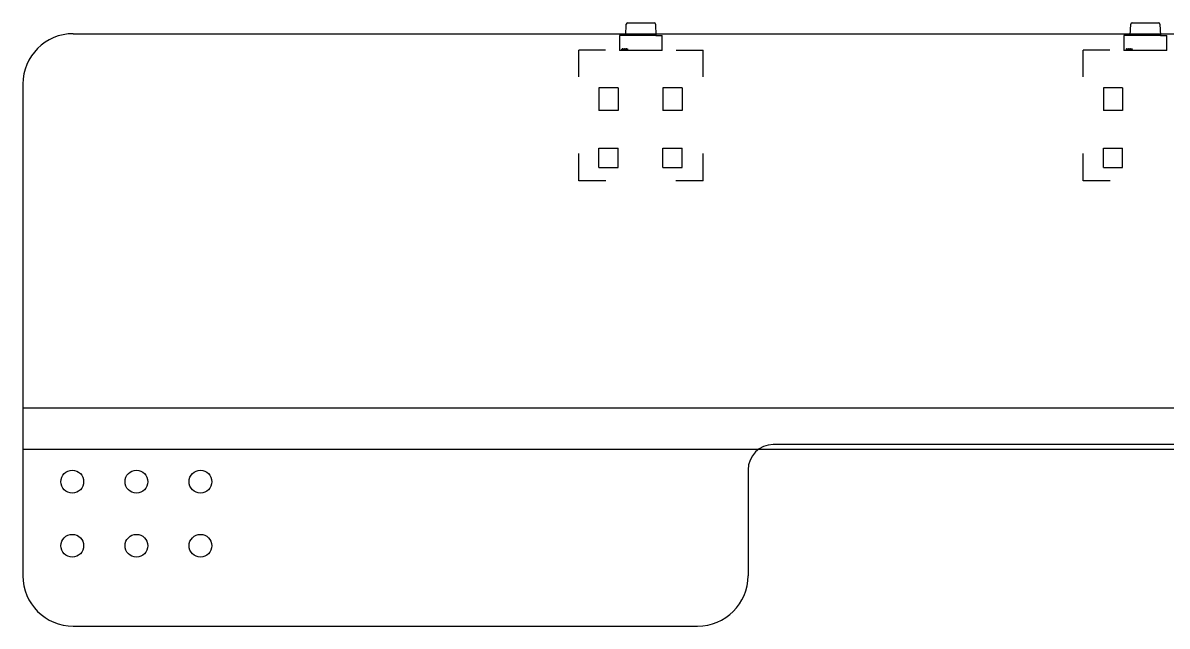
# Model space of a CAD drawing. Header units: millimetres. Extents: x 41 to 130, y 144.6 to 168.5.
# Drawn here: x 40.99 to 86.36, y 144.61 to 168.54 of the extents above; entities that cross this region are included whole.
import ezdxf

# ---------------------------------------------------------------- set-up
doc = ezdxf.new("R2010")
doc.units = ezdxf.units.MM
doc.linetypes.add('SLD-Solid', pattern=[0])

msp = doc.modelspace()

# ---------------------------------------------------------------- linework, layer by layer
at = {"color": 7, "linetype": 'SLD-Solid', "lineweight": 25}
for p, q in [((64.892, 168.041), (64.915, 168.494)), ((64.964, 168.541), (66.019, 168.541)), ((66.069, 168.494), (66.092, 168.041)), ((84.892, 168.041), (84.915, 168.494)), ((84.965, 168.541), (86.019, 168.541)), ((86.069, 168.494), (86.092, 168.041)), ((42.992, 168.112), (127.992, 168.112)), ((64.642, 168.041), (64.642, 168.042)), ((64.892, 168.042), (64.642, 168.042)), ((64.642, 168.041), (64.642, 167.441)), ((64.642, 168.041), (64.642, 168.041)), ((64.892, 168.041), (64.892, 168.042)), ((66.092, 168.041), (64.892, 168.041)), ((66.088, 168.112), (84.895, 168.112)), ((66.092, 168.042), (66.343, 168.042)), ((66.092, 168.041), (66.092, 168.042)), ((66.343, 167.44), (66.343, 168.042)), ((84.892, 168.042), (84.642, 168.042)), ((84.642, 168.041), (84.642, 168.042)), ((84.642, 168.041), (84.642, 167.441)), ((84.642, 168.041), (84.642, 168.041)), ((84.892, 168.041), (84.892, 168.042)), ((86.092, 168.041), (84.892, 168.041)), ((86.088, 168.112), (104.895, 168.112)), ((86.092, 168.041), (86.092, 168.042)), ((86.092, 168.042), (86.343, 168.042)), ((86.343, 167.44), (86.343, 168.042)), ((64.642, 167.441), (64.642, 167.441)), ((64.642, 167.441), (64.642, 167.44)), ((64.892, 167.44), (64.642, 167.44)), ((64.737, 167.498), (64.737, 167.49)), ((64.737, 167.49), (64.739, 167.49)), ((64.739, 167.49), (64.739, 167.498)), ((64.747, 167.496), (64.747, 167.49)), ((64.747, 167.49), (64.749, 167.49)), ((64.749, 167.49), (64.749, 167.497)), ((64.757, 167.505), (64.757, 167.502)), ((64.759, 167.505), (64.757, 167.505)), ((64.757, 167.496), (64.757, 167.49)), ((64.757, 167.49), (64.759, 167.49)), ((64.759, 167.49), (64.759, 167.505)), ((64.781, 167.501), (64.783, 167.501)), ((64.783, 167.494), (64.781, 167.493)), ((64.825, 167.505), (64.825, 167.49)), ((64.827, 167.505), (64.825, 167.505)), ((64.825, 167.49), (64.827, 167.49)), ((64.827, 167.502), (64.827, 167.505)), ((64.827, 167.49), (64.827, 167.493)), ((64.85, 167.49), (64.855, 167.49)), ((64.855, 167.51), (64.851, 167.51)), ((64.851, 167.508), (64.854, 167.508)), ((64.854, 167.492), (64.851, 167.492)), ((64.854, 167.502), (64.852, 167.502)), ((64.852, 167.499), (64.854, 167.499)), ((64.854, 167.508), (64.854, 167.502)), ((64.854, 167.499), (64.854, 167.492)), ((64.855, 167.49), (64.855, 167.51)), ((64.878, 167.505), (64.878, 167.49)), ((64.88, 167.505), (64.878, 167.505)), ((64.878, 167.49), (64.88, 167.49)), ((64.88, 167.502), (64.88, 167.505)), ((64.88, 167.49), (64.88, 167.493)), ((64.892, 167.441), (64.892, 167.44)), ((66.092, 167.441), (64.892, 167.441)), ((64.896, 167.51), (64.896, 167.508)), ((64.906, 167.51), (64.896, 167.51)), ((64.896, 167.508), (64.9, 167.508)), ((64.9, 167.508), (64.9, 167.49)), ((64.9, 167.49), (64.902, 167.49)), ((64.902, 167.49), (64.902, 167.508)), ((64.902, 167.508), (64.906, 167.508)), ((64.906, 167.508), (64.906, 167.51)), ((64.906, 167.488), (64.906, 167.487)), ((64.921, 167.488), (64.906, 167.488)), ((64.906, 167.487), (64.921, 167.487)), ((64.921, 167.487), (64.921, 167.488)), ((64.922, 167.511), (64.922, 167.49)), ((64.924, 167.511), (64.922, 167.511)), ((64.922, 167.49), (64.924, 167.49)), ((64.924, 167.502), (64.924, 167.511)), ((64.924, 167.49), (64.924, 167.493)), ((64.941, 167.497), (64.954, 167.497)), ((64.943, 167.495), (64.942, 167.494)), ((64.954, 167.499), (64.943, 167.499)), ((64.958, 167.492), (64.958, 167.49)), ((64.966, 167.492), (64.958, 167.492)), ((64.958, 167.49), (64.967, 167.49)), ((64.966, 167.51), (64.966, 167.492)), ((64.967, 167.51), (64.966, 167.51)), ((64.967, 167.49), (64.967, 167.51)), ((65.932, 167.441), (65.582, 167.441)), ((65.582, 167.441), (65.582, 167.441)), ((65.932, 167.441), (65.582, 167.441)), ((65.932, 167.441), (65.932, 167.441)), ((66.092, 167.441), (66.092, 167.44)), ((66.343, 167.44), (66.092, 167.44)), ((84.642, 167.441), (84.642, 167.441)), ((84.642, 167.441), (84.642, 167.44)), ((84.892, 167.44), (84.642, 167.44)), ((84.737, 167.498), (84.737, 167.49)), ((84.737, 167.49), (84.739, 167.49)), ((84.739, 167.49), (84.739, 167.498)), ((84.747, 167.496), (84.747, 167.49)), ((84.747, 167.49), (84.749, 167.49)), ((84.749, 167.49), (84.749, 167.497)), ((84.757, 167.505), (84.757, 167.502)), ((84.759, 167.505), (84.757, 167.505)), ((84.757, 167.496), (84.757, 167.49)), ((84.757, 167.49), (84.759, 167.49)), ((84.759, 167.49), (84.759, 167.505)), ((84.781, 167.501), (84.783, 167.501)), ((84.783, 167.494), (84.781, 167.493)), ((84.825, 167.505), (84.825, 167.49)), ((84.827, 167.505), (84.825, 167.505)), ((84.825, 167.49), (84.827, 167.49)), ((84.827, 167.502), (84.827, 167.505)), ((84.827, 167.49), (84.827, 167.493)), ((84.85, 167.49), (84.855, 167.49)), ((84.855, 167.51), (84.851, 167.51)), ((84.851, 167.508), (84.854, 167.508)), ((84.854, 167.492), (84.851, 167.492)), ((84.854, 167.502), (84.852, 167.502)), ((84.852, 167.499), (84.854, 167.499)), ((84.854, 167.508), (84.854, 167.502)), ((84.854, 167.499), (84.854, 167.492)), ((84.855, 167.49), (84.855, 167.51)), ((84.878, 167.505), (84.878, 167.49)), ((84.88, 167.505), (84.878, 167.505)), ((84.878, 167.49), (84.88, 167.49)), ((84.88, 167.502), (84.88, 167.505)), ((84.88, 167.49), (84.88, 167.493)), ((84.892, 167.441), (84.892, 167.44)), ((86.092, 167.441), (84.892, 167.441)), ((84.896, 167.51), (84.896, 167.508)), ((84.906, 167.51), (84.896, 167.51)), ((84.896, 167.508), (84.9, 167.508)), ((84.9, 167.508), (84.9, 167.49)), ((84.9, 167.49), (84.902, 167.49)), ((84.902, 167.49), (84.902, 167.508)), ((84.902, 167.508), (84.906, 167.508)), ((84.906, 167.508), (84.906, 167.51)), ((84.906, 167.488), (84.906, 167.487)), ((84.921, 167.488), (84.906, 167.488)), ((84.906, 167.487), (84.921, 167.487)), ((84.921, 167.487), (84.921, 167.488)), ((84.922, 167.511), (84.922, 167.49)), ((84.924, 167.511), (84.922, 167.511)), ((84.922, 167.49), (84.924, 167.49)), ((84.924, 167.502), (84.924, 167.511)), ((84.924, 167.49), (84.924, 167.493)), ((84.941, 167.497), (84.954, 167.497)), ((84.943, 167.495), (84.942, 167.494)), ((84.954, 167.499), (84.943, 167.499)), ((84.958, 167.492), (84.958, 167.49)), ((84.966, 167.492), (84.958, 167.492)), ((84.958, 167.49), (84.967, 167.49)), ((84.966, 167.51), (84.966, 167.492)), ((84.967, 167.51), (84.966, 167.51)), ((84.967, 167.49), (84.967, 167.51)), ((85.582, 167.441), (85.582, 167.441)), ((85.932, 167.441), (85.582, 167.441)), ((85.932, 167.441), (85.582, 167.441)), ((85.932, 167.441), (85.932, 167.441)), ((86.092, 167.441), (86.092, 167.44)), ((86.343, 167.44), (86.092, 167.44)), ((40.992, 166.112), (40.992, 146.612)), ((63.029, 162.279), (63.029, 163.354)), ((67.956, 162.279), (67.956, 163.354)), ((83.029, 162.279), (83.029, 163.354)), ((64.103, 162.279), (63.029, 162.279)), ((67.956, 162.279), (66.881, 162.279)), ((84.103, 162.279), (83.029, 162.279)), ((100.242, 151.812), (70.742, 151.812)), ((69.742, 150.812), (69.742, 146.612)), ((42.992, 144.612), (67.742, 144.612))]:
    msp.add_line(p, q, dxfattribs=at)
for p, q in [((64.087, 167.461), (63.029, 167.461)), ((63.029, 166.402), (63.029, 167.461)), ((66.897, 167.461), (67.956, 167.461)), ((67.956, 166.402), (67.956, 167.461)), ((84.087, 167.461), (83.029, 167.461)), ((83.029, 166.402), (83.029, 167.461))]:
    msp.add_line(p, q)
at = {"color": 2, "linetype": 'SLD-Solid', "lineweight": 25}
for p, q in [((64.591, 165.962), (63.829, 165.962)), ((63.829, 165.962), (63.829, 165.068)), ((64.591, 165.962), (64.591, 165.068)), ((67.131, 165.962), (66.369, 165.962)), ((66.369, 165.962), (66.369, 165.068)), ((67.131, 165.962), (67.131, 165.068)), ((84.591, 165.962), (83.829, 165.962)), ((83.829, 165.962), (83.829, 165.068)), ((84.591, 165.962), (84.591, 165.068)), ((64.591, 165.068), (63.829, 165.068)), ((67.131, 165.068), (66.369, 165.068)), ((84.591, 165.068), (83.829, 165.068)), ((63.829, 163.575), (64.591, 163.575)), ((63.829, 162.799), (63.829, 163.575)), ((64.591, 162.799), (64.591, 163.575)), ((66.369, 163.575), (67.131, 163.575)), ((66.369, 162.799), (66.369, 163.575)), ((67.131, 162.799), (67.131, 163.575)), ((83.829, 163.575), (84.591, 163.575)), ((83.829, 162.799), (83.829, 163.575)), ((84.591, 162.799), (84.591, 163.575)), ((63.829, 162.799), (64.591, 162.799)), ((66.369, 162.799), (67.131, 162.799)), ((83.829, 162.799), (84.591, 162.799))]:
    msp.add_line(p, q, dxfattribs=at)
at = {"color": 1, "linetype": 'SLD-Solid', "lineweight": 25}
for p, q in [((129.992, 153.262), (40.992, 153.262)), ((129.992, 151.612), (40.992, 151.612))]:
    msp.add_line(p, q, dxfattribs=at)
at = {"color": 7, "linetype": 'SLD-Solid', "lineweight": 25}
for centre in [(42.952, 150.342), (45.492, 150.342), (48.032, 150.342), (42.952, 147.802), (45.492, 147.802), (48.032, 147.802)]:
    msp.add_circle(centre, 0.45, dxfattribs=at)
for centre, radius, start, end in [((64.964, 168.491), 0.05, 90, 177.1376), ((66.019, 168.491), 0.05, 2.8624, 90), ((84.965, 168.491), 0.05, 90, 177.1376), ((86.019, 168.491), 0.05, 2.8624, 90), ((42.992, 166.112), 2, 90, 180), ((70.742, 150.812), 1, 90, 180), ((42.992, 146.612), 2, 180, 270), ((67.742, 146.612), 2, 270, 0)]:
    msp.add_arc(centre, radius, start, end, dxfattribs=at)
for points, knots in [([(64.742, 167.505), (64.742, 167.505), (64.741, 167.505), (64.739, 167.504), (64.737, 167.501), (64.737, 167.499), (64.737, 167.498)], [0, 0, 0, 0, 0.186859, 0.373592, 0.560312, 1, 1, 1, 1]), ([(64.739, 167.498), (64.739, 167.499), (64.739, 167.501), (64.74, 167.502), (64.741, 167.503), (64.742, 167.503), (64.743, 167.503)], [0, 0, 0, 0, 0.4994079, 0.6249122, 0.7505878, 1, 1, 1, 1]), ([(64.748, 167.501), (64.747, 167.502), (64.747, 167.503), (64.745, 167.504), (64.743, 167.505), (64.742, 167.505)], [0, 0, 0, 0, 0.281183, 0.562108, 1, 1, 1, 1]), ([(64.743, 167.503), (64.743, 167.503), (64.744, 167.503), (64.745, 167.502), (64.746, 167.502), (64.747, 167.5), (64.747, 167.497), (64.747, 167.496)], [0, 0, 0, 0, 0.1252988, 0.2506767, 0.3759492, 0.5014341, 1, 1, 1, 1]), ([(64.752, 167.505), (64.752, 167.505), (64.751, 167.505), (64.749, 167.504), (64.748, 167.502), (64.748, 167.501)], [0, 0, 0, 0, 0.280936, 0.561649, 1, 1, 1, 1]), ([(64.749, 167.497), (64.749, 167.499), (64.749, 167.5), (64.75, 167.502), (64.751, 167.503), (64.752, 167.503), (64.753, 167.503)], [0, 0, 0, 0, 0.500558, 0.6259105, 0.7512975, 1, 1, 1, 1]), ([(64.755, 167.504), (64.755, 167.504), (64.754, 167.505), (64.753, 167.505), (64.752, 167.505)], [0, 0, 0, 0, 0.559666, 1, 1, 1, 1]), ([(64.753, 167.503), (64.753, 167.503), (64.754, 167.503), (64.756, 167.502), (64.757, 167.5), (64.757, 167.498), (64.757, 167.496)], [0, 0, 0, 0, 0.186497, 0.373375, 0.56007, 1, 1, 1, 1]), ([(64.757, 167.502), (64.757, 167.503), (64.757, 167.503), (64.756, 167.504), (64.755, 167.504)], [0, 0, 0, 0, 0.5601081, 1, 1, 1, 1]), ([(64.765, 167.502), (64.764, 167.502), (64.763, 167.5), (64.763, 167.498), (64.763, 167.497)], [0, 0, 0, 0, 0.55926, 1, 1, 1, 1]), ([(64.763, 167.497), (64.763, 167.496), (64.763, 167.494), (64.765, 167.491), (64.768, 167.49), (64.77, 167.49), (64.77, 167.49)], [0, 0, 0, 0, 0.279564, 0.559406, 0.779498, 1, 1, 1, 1]), ([(64.77, 167.505), (64.769, 167.505), (64.767, 167.505), (64.766, 167.503), (64.765, 167.502)], [0, 0, 0, 0, 0.559244, 1, 1, 1, 1]), ([(64.765, 167.497), (64.765, 167.498), (64.765, 167.5), (64.766, 167.502), (64.768, 167.503), (64.77, 167.503), (64.77, 167.503)], [0, 0, 0, 0, 0.279546, 0.559409, 0.779569, 1, 1, 1, 1]), ([(64.77, 167.492), (64.77, 167.492), (64.768, 167.492), (64.766, 167.493), (64.765, 167.495), (64.765, 167.497), (64.765, 167.497)], [0, 0, 0, 0, 0.279737, 0.559129, 0.779591, 1, 1, 1, 1]), ([(64.776, 167.502), (64.775, 167.503), (64.773, 167.505), (64.771, 167.505), (64.77, 167.505)], [0, 0, 0, 0, 0.558717, 1, 1, 1, 1]), ([(64.77, 167.503), (64.771, 167.503), (64.773, 167.503), (64.775, 167.501), (64.776, 167.499), (64.776, 167.498), (64.776, 167.497)], [0, 0, 0, 0, 0.279466, 0.559189, 0.779599, 1, 1, 1, 1]), ([(64.776, 167.497), (64.776, 167.496), (64.776, 167.495), (64.774, 167.493), (64.772, 167.492), (64.771, 167.492), (64.77, 167.492)], [0, 0, 0, 0, 0.279617, 0.559255, 0.779503, 1, 1, 1, 1]), ([(64.77, 167.49), (64.772, 167.49), (64.774, 167.49), (64.776, 167.492), (64.778, 167.495), (64.778, 167.496), (64.778, 167.497)], [0, 0, 0, 0, 0.279757, 0.559164, 0.779587, 1, 1, 1, 1]), ([(64.778, 167.497), (64.778, 167.498), (64.778, 167.5), (64.776, 167.502), (64.776, 167.502)], [0, 0, 0, 0, 0.559279, 1, 1, 1, 1]), ([(64.788, 167.505), (64.787, 167.505), (64.785, 167.505), (64.783, 167.504), (64.782, 167.503), (64.781, 167.502), (64.781, 167.501)], [0, 0, 0, 0, 0.339732, 0.560023, 0.780052, 1, 1, 1, 1]), ([(64.781, 167.493), (64.782, 167.492), (64.783, 167.491), (64.784, 167.49), (64.786, 167.49), (64.787, 167.49), (64.788, 167.49)], [0, 0, 0, 0, 0.338977, 0.559272, 0.779489, 1, 1, 1, 1]), ([(64.783, 167.501), (64.783, 167.501), (64.785, 167.503), (64.787, 167.503), (64.788, 167.503)], [0, 0, 0, 0, 0.55842, 1, 1, 1, 1]), ([(64.788, 167.492), (64.787, 167.492), (64.785, 167.492), (64.783, 167.493), (64.783, 167.494)], [0, 0, 0, 0, 0.55868, 1, 1, 1, 1]), ([(64.796, 167.497), (64.796, 167.498), (64.795, 167.501), (64.793, 167.503), (64.79, 167.505), (64.789, 167.505), (64.788, 167.505)], [0, 0, 0, 0, 0.2793698, 0.5587887, 0.7793572, 1, 1, 1, 1]), ([(64.788, 167.503), (64.789, 167.503), (64.791, 167.503), (64.793, 167.501), (64.794, 167.499), (64.794, 167.498), (64.794, 167.497)], [0, 0, 0, 0, 0.280026, 0.559766, 0.779937, 1, 1, 1, 1]), ([(64.794, 167.497), (64.794, 167.496), (64.794, 167.495), (64.792, 167.493), (64.79, 167.492), (64.789, 167.492), (64.788, 167.492)], [0, 0, 0, 0, 0.279339, 0.558746, 0.779229, 1, 1, 1, 1]), ([(64.788, 167.49), (64.789, 167.49), (64.791, 167.49), (64.794, 167.492), (64.796, 167.494), (64.796, 167.496), (64.796, 167.497)], [0, 0, 0, 0, 0.280136, 0.559656, 0.779822, 1, 1, 1, 1]), ([(64.801, 167.493), (64.801, 167.493), (64.8, 167.493), (64.8, 167.493), (64.799, 167.492), (64.799, 167.492), (64.799, 167.491)], [0, 0, 0, 0, 0.279681, 0.55911, 0.779362, 1, 1, 1, 1]), ([(64.799, 167.491), (64.799, 167.491), (64.799, 167.491), (64.8, 167.49), (64.8, 167.49), (64.801, 167.49), (64.801, 167.49)], [0, 0, 0, 0, 0.279327, 0.559565, 0.779466, 1, 1, 1, 1]), ([(64.803, 167.491), (64.803, 167.492), (64.802, 167.492), (64.802, 167.493), (64.801, 167.493), (64.801, 167.493), (64.801, 167.493)], [0, 0, 0, 0, 0.279768, 0.559589, 0.779728, 1, 1, 1, 1]), ([(64.801, 167.49), (64.801, 167.49), (64.802, 167.49), (64.802, 167.49), (64.803, 167.491), (64.803, 167.491), (64.803, 167.491)], [0, 0, 0, 0, 0.279374, 0.559414, 0.779507, 1, 1, 1, 1]), ([(64.808, 167.502), (64.808, 167.502), (64.807, 167.5), (64.806, 167.498), (64.806, 167.497)], [0, 0, 0, 0, 0.55926, 1, 1, 1, 1]), ([(64.806, 167.497), (64.807, 167.496), (64.807, 167.494), (64.809, 167.491), (64.811, 167.49), (64.813, 167.49), (64.814, 167.49)], [0, 0, 0, 0, 0.279564, 0.559406, 0.779498, 1, 1, 1, 1]), ([(64.814, 167.505), (64.813, 167.505), (64.811, 167.505), (64.809, 167.503), (64.808, 167.502)], [0, 0, 0, 0, 0.559244, 1, 1, 1, 1]), ([(64.808, 167.497), (64.808, 167.498), (64.809, 167.5), (64.81, 167.502), (64.812, 167.503), (64.813, 167.503), (64.814, 167.503)], [0, 0, 0, 0, 0.279546, 0.559409, 0.779569, 1, 1, 1, 1]), ([(64.814, 167.492), (64.813, 167.492), (64.811, 167.492), (64.81, 167.493), (64.808, 167.495), (64.808, 167.497), (64.808, 167.497)], [0, 0, 0, 0, 0.279737, 0.559129, 0.779591, 1, 1, 1, 1]), ([(64.82, 167.502), (64.819, 167.503), (64.817, 167.505), (64.815, 167.505), (64.814, 167.505)], [0, 0, 0, 0, 0.558717, 1, 1, 1, 1]), ([(64.814, 167.503), (64.815, 167.503), (64.817, 167.503), (64.818, 167.501), (64.82, 167.499), (64.82, 167.498), (64.82, 167.497)], [0, 0, 0, 0, 0.2794494, 0.5593169, 0.7796115, 1, 1, 1, 1]), ([(64.82, 167.497), (64.82, 167.496), (64.819, 167.495), (64.818, 167.493), (64.816, 167.492), (64.815, 167.492), (64.814, 167.492)], [0, 0, 0, 0, 0.279617, 0.559255, 0.779503, 1, 1, 1, 1]), ([(64.814, 167.49), (64.815, 167.49), (64.817, 167.49), (64.82, 167.492), (64.821, 167.495), (64.821, 167.496), (64.822, 167.497)], [0, 0, 0, 0, 0.279757, 0.559164, 0.779587, 1, 1, 1, 1]), ([(64.822, 167.497), (64.821, 167.498), (64.821, 167.5), (64.82, 167.502), (64.82, 167.502)], [0, 0, 0, 0, 0.559279, 1, 1, 1, 1]), ([(64.833, 167.505), (64.832, 167.505), (64.829, 167.504), (64.828, 167.503), (64.827, 167.502)], [0, 0, 0, 0, 0.559143, 1, 1, 1, 1]), ([(64.827, 167.497), (64.827, 167.498), (64.827, 167.5), (64.829, 167.502), (64.831, 167.503), (64.832, 167.503), (64.833, 167.503)], [0, 0, 0, 0, 0.279699, 0.559222, 0.779627, 1, 1, 1, 1]), ([(64.833, 167.492), (64.832, 167.492), (64.83, 167.492), (64.828, 167.493), (64.827, 167.495), (64.827, 167.497), (64.827, 167.497)], [0, 0, 0, 0, 0.279749, 0.559407, 0.779591, 1, 1, 1, 1]), ([(64.827, 167.493), (64.828, 167.492), (64.83, 167.49), (64.832, 167.49), (64.833, 167.49)], [0, 0, 0, 0, 0.558896, 1, 1, 1, 1]), ([(64.841, 167.497), (64.84, 167.498), (64.84, 167.501), (64.838, 167.503), (64.835, 167.505), (64.834, 167.505), (64.833, 167.505)], [0, 0, 0, 0, 0.2793691, 0.5591145, 0.7794145, 1, 1, 1, 1]), ([(64.833, 167.503), (64.834, 167.503), (64.835, 167.503), (64.837, 167.501), (64.839, 167.499), (64.839, 167.498), (64.839, 167.497)], [0, 0, 0, 0, 0.27976, 0.559359, 0.77968, 1, 1, 1, 1]), ([(64.839, 167.497), (64.839, 167.496), (64.838, 167.495), (64.837, 167.493), (64.835, 167.492), (64.834, 167.492), (64.833, 167.492)], [0, 0, 0, 0, 0.279397, 0.559059, 0.779522, 1, 1, 1, 1]), ([(64.833, 167.49), (64.834, 167.49), (64.836, 167.49), (64.839, 167.492), (64.84, 167.495), (64.84, 167.496), (64.841, 167.497)], [0, 0, 0, 0, 0.279535, 0.559337, 0.779583, 1, 1, 1, 1]), ([(64.847, 167.501), (64.847, 167.501), (64.846, 167.5), (64.844, 167.499), (64.844, 167.497), (64.844, 167.496), (64.844, 167.496)], [0, 0, 0, 0, 0.280378, 0.559593, 0.779804, 1, 1, 1, 1]), ([(64.844, 167.496), (64.844, 167.495), (64.844, 167.493), (64.846, 167.491), (64.848, 167.49), (64.849, 167.49), (64.85, 167.49)], [0, 0, 0, 0, 0.279174, 0.558737, 0.779095, 1, 1, 1, 1]), ([(64.851, 167.51), (64.851, 167.51), (64.849, 167.51), (64.847, 167.509), (64.845, 167.507), (64.845, 167.506), (64.845, 167.505)], [0, 0, 0, 0, 0.281309, 0.559975, 0.779936, 1, 1, 1, 1]), ([(64.845, 167.505), (64.845, 167.505), (64.845, 167.504), (64.846, 167.502), (64.847, 167.501), (64.847, 167.501)], [0, 0, 0, 0, 0.280921, 0.561604, 1, 1, 1, 1]), ([(64.845, 167.496), (64.845, 167.496), (64.846, 167.497), (64.847, 167.499), (64.848, 167.499), (64.849, 167.499)], [0, 0, 0, 0, 0.27984, 0.560503, 1, 1, 1, 1]), ([(64.851, 167.492), (64.85, 167.492), (64.848, 167.492), (64.846, 167.494), (64.845, 167.495), (64.845, 167.495), (64.845, 167.496)], [0, 0, 0, 0, 0.499365, 0.748743, 0.874448, 1, 1, 1, 1]), ([(64.847, 167.505), (64.847, 167.506), (64.847, 167.506), (64.848, 167.507), (64.849, 167.508), (64.85, 167.508), (64.851, 167.508)], [0, 0, 0, 0, 0.249326, 0.375046, 0.500791, 1, 1, 1, 1]), ([(64.852, 167.502), (64.851, 167.502), (64.85, 167.502), (64.848, 167.503), (64.847, 167.503), (64.847, 167.504), (64.847, 167.505), (64.847, 167.505)], [0, 0, 0, 0, 0.498563, 0.6239763, 0.7493996, 0.874763, 1, 1, 1, 1]), ([(64.849, 167.499), (64.849, 167.499), (64.851, 167.499), (64.852, 167.499), (64.852, 167.499)], [0, 0, 0, 0, 0.559687, 1, 1, 1, 1]), ([(64.861, 167.502), (64.861, 167.502), (64.86, 167.5), (64.86, 167.498), (64.859, 167.497)], [0, 0, 0, 0, 0.559232, 1, 1, 1, 1]), ([(64.859, 167.497), (64.86, 167.496), (64.86, 167.494), (64.862, 167.491), (64.864, 167.49), (64.866, 167.49), (64.867, 167.49)], [0, 0, 0, 0, 0.279537, 0.559449, 0.77952, 1, 1, 1, 1]), ([(64.867, 167.505), (64.866, 167.505), (64.864, 167.505), (64.862, 167.503), (64.861, 167.502)], [0, 0, 0, 0, 0.559244, 1, 1, 1, 1]), ([(64.861, 167.497), (64.861, 167.498), (64.862, 167.5), (64.863, 167.502), (64.865, 167.503), (64.866, 167.503), (64.867, 167.503)], [0, 0, 0, 0, 0.279589, 0.559368, 0.779739, 1, 1, 1, 1]), ([(64.867, 167.492), (64.866, 167.492), (64.865, 167.492), (64.863, 167.493), (64.861, 167.495), (64.861, 167.497), (64.861, 167.497)], [0, 0, 0, 0, 0.279783, 0.559057, 0.779554, 1, 1, 1, 1]), ([(64.873, 167.502), (64.872, 167.503), (64.87, 167.505), (64.868, 167.505), (64.867, 167.505)], [0, 0, 0, 0, 0.558991, 1, 1, 1, 1]), ([(64.867, 167.503), (64.868, 167.503), (64.87, 167.503), (64.871, 167.501), (64.873, 167.499), (64.873, 167.498), (64.873, 167.497)], [0, 0, 0, 0, 0.27963, 0.559316, 0.779594, 1, 1, 1, 1]), ([(64.873, 167.497), (64.873, 167.496), (64.873, 167.495), (64.871, 167.493), (64.869, 167.492), (64.868, 167.492), (64.867, 167.492)], [0, 0, 0, 0, 0.279634, 0.559117, 0.779525, 1, 1, 1, 1]), ([(64.867, 167.49), (64.868, 167.49), (64.87, 167.49), (64.873, 167.492), (64.874, 167.495), (64.875, 167.496), (64.875, 167.497)], [0, 0, 0, 0, 0.279792, 0.559109, 0.779559, 1, 1, 1, 1]), ([(64.875, 167.497), (64.875, 167.498), (64.874, 167.5), (64.873, 167.502), (64.873, 167.502)], [0, 0, 0, 0, 0.55938, 1, 1, 1, 1]), ([(64.886, 167.505), (64.885, 167.505), (64.882, 167.504), (64.881, 167.503), (64.88, 167.502)], [0, 0, 0, 0, 0.559031, 1, 1, 1, 1]), ([(64.88, 167.497), (64.88, 167.498), (64.88, 167.5), (64.882, 167.502), (64.884, 167.503), (64.885, 167.503), (64.886, 167.503)], [0, 0, 0, 0, 0.279658, 0.559264, 0.779459, 1, 1, 1, 1]), ([(64.886, 167.492), (64.885, 167.492), (64.883, 167.492), (64.881, 167.493), (64.88, 167.495), (64.88, 167.497), (64.88, 167.497)], [0, 0, 0, 0, 0.279766, 0.559276, 0.779577, 1, 1, 1, 1]), ([(64.88, 167.493), (64.881, 167.492), (64.883, 167.49), (64.885, 167.49), (64.886, 167.49)], [0, 0, 0, 0, 0.558744, 1, 1, 1, 1]), ([(64.894, 167.497), (64.893, 167.498), (64.893, 167.501), (64.891, 167.503), (64.889, 167.505), (64.887, 167.505), (64.886, 167.505)], [0, 0, 0, 0, 0.279385, 0.559245, 0.779557, 1, 1, 1, 1]), ([(64.886, 167.503), (64.887, 167.503), (64.888, 167.503), (64.89, 167.501), (64.892, 167.499), (64.892, 167.498), (64.892, 167.497)], [0, 0, 0, 0, 0.279806, 0.559287, 0.779644, 1, 1, 1, 1]), ([(64.886, 167.49), (64.887, 167.49), (64.889, 167.49), (64.892, 167.492), (64.893, 167.495), (64.894, 167.496), (64.894, 167.497)], [0, 0, 0, 0, 0.279563, 0.559268, 0.779537, 1, 1, 1, 1]), ([(64.892, 167.497), (64.892, 167.496), (64.891, 167.495), (64.89, 167.493), (64.888, 167.492), (64.887, 167.492), (64.886, 167.492)], [0, 0, 0, 0, 0.279397, 0.559059, 0.779522, 1, 1, 1, 1]), ([(64.93, 167.505), (64.929, 167.505), (64.926, 167.504), (64.925, 167.503), (64.924, 167.502)], [0, 0, 0, 0, 0.5583114, 1, 1, 1, 1]), ([(64.924, 167.497), (64.924, 167.498), (64.924, 167.5), (64.926, 167.502), (64.928, 167.503), (64.929, 167.503), (64.93, 167.503)], [0, 0, 0, 0, 0.27973, 0.55924, 0.779636, 1, 1, 1, 1]), ([(64.93, 167.492), (64.929, 167.492), (64.927, 167.492), (64.925, 167.493), (64.924, 167.495), (64.924, 167.497), (64.924, 167.497)], [0, 0, 0, 0, 0.27993, 0.559403, 0.779573, 1, 1, 1, 1]), ([(64.924, 167.493), (64.925, 167.492), (64.927, 167.49), (64.929, 167.49), (64.93, 167.49)], [0, 0, 0, 0, 0.558993, 1, 1, 1, 1]), ([(64.938, 167.497), (64.938, 167.498), (64.937, 167.501), (64.935, 167.503), (64.933, 167.505), (64.931, 167.505), (64.93, 167.505)], [0, 0, 0, 0, 0.279374, 0.559125, 0.779565, 1, 1, 1, 1]), ([(64.93, 167.503), (64.931, 167.503), (64.933, 167.503), (64.935, 167.501), (64.936, 167.499), (64.936, 167.498), (64.936, 167.497)], [0, 0, 0, 0, 0.279777, 0.559229, 0.779667, 1, 1, 1, 1]), ([(64.936, 167.497), (64.936, 167.496), (64.936, 167.495), (64.934, 167.493), (64.932, 167.492), (64.931, 167.492), (64.93, 167.492)], [0, 0, 0, 0, 0.279397, 0.559059, 0.779522, 1, 1, 1, 1]), ([(64.93, 167.49), (64.931, 167.49), (64.933, 167.49), (64.936, 167.492), (64.937, 167.495), (64.938, 167.496), (64.938, 167.497)], [0, 0, 0, 0, 0.27955, 0.559366, 0.779546, 1, 1, 1, 1]), ([(64.942, 167.502), (64.942, 167.501), (64.941, 167.5), (64.941, 167.498), (64.941, 167.497)], [0, 0, 0, 0, 0.5589634, 1, 1, 1, 1]), ([(64.948, 167.505), (64.947, 167.505), (64.945, 167.504), (64.943, 167.503), (64.942, 167.502)], [0, 0, 0, 0, 0.558987, 1, 1, 1, 1]), ([(64.942, 167.494), (64.942, 167.493), (64.943, 167.492), (64.945, 167.49), (64.947, 167.49), (64.948, 167.49)], [0, 0, 0, 0, 0.280927, 0.561438, 1, 1, 1, 1]), ([(64.943, 167.499), (64.943, 167.499), (64.943, 167.501), (64.945, 167.502), (64.946, 167.503), (64.948, 167.503), (64.948, 167.503)], [0, 0, 0, 0, 0.280174, 0.559191, 0.779762, 1, 1, 1, 1]), ([(64.949, 167.492), (64.948, 167.492), (64.947, 167.492), (64.945, 167.492), (64.944, 167.493), (64.943, 167.494), (64.943, 167.495)], [0, 0, 0, 0, 0.3395471, 0.5596876, 0.7794628, 1, 1, 1, 1]), ([(64.954, 167.502), (64.953, 167.503), (64.951, 167.505), (64.949, 167.505), (64.948, 167.505)], [0, 0, 0, 0, 0.558573, 1, 1, 1, 1]), ([(64.948, 167.503), (64.949, 167.503), (64.95, 167.503), (64.951, 167.502), (64.952, 167.502)], [0, 0, 0, 0, 0.559699, 1, 1, 1, 1]), ([(64.948, 167.49), (64.949, 167.49), (64.952, 167.49), (64.954, 167.492), (64.955, 167.495), (64.956, 167.496), (64.956, 167.497)], [0, 0, 0, 0, 0.279802, 0.558835, 0.779416, 1, 1, 1, 1]), ([(64.954, 167.497), (64.954, 167.496), (64.954, 167.495), (64.952, 167.493), (64.95, 167.492), (64.949, 167.492), (64.949, 167.492)], [0, 0, 0, 0, 0.279951, 0.559425, 0.779528, 1, 1, 1, 1]), ([(64.952, 167.502), (64.952, 167.501), (64.953, 167.5), (64.954, 167.499), (64.954, 167.499)], [0, 0, 0, 0, 0.558873, 1, 1, 1, 1]), ([(64.956, 167.497), (64.956, 167.498), (64.955, 167.5), (64.954, 167.502), (64.954, 167.502)], [0, 0, 0, 0, 0.559374, 1, 1, 1, 1]), ([(84.742, 167.505), (84.742, 167.505), (84.741, 167.505), (84.739, 167.504), (84.737, 167.501), (84.737, 167.499), (84.737, 167.498)], [0, 0, 0, 0, 0.186911, 0.373602, 0.560316, 1, 1, 1, 1]), ([(84.739, 167.498), (84.739, 167.499), (84.739, 167.501), (84.74, 167.502), (84.741, 167.503), (84.742, 167.503), (84.743, 167.503)], [0, 0, 0, 0, 0.499464, 0.624908, 0.750563, 1, 1, 1, 1]), ([(84.748, 167.501), (84.747, 167.502), (84.747, 167.503), (84.745, 167.504), (84.743, 167.505), (84.742, 167.505)], [0, 0, 0, 0, 0.28121, 0.562037, 1, 1, 1, 1]), ([(84.743, 167.503), (84.743, 167.503), (84.744, 167.503), (84.745, 167.502), (84.746, 167.502), (84.747, 167.5), (84.747, 167.497), (84.747, 167.496)], [0, 0, 0, 0, 0.1253016, 0.2506439, 0.3760382, 0.5014643, 1, 1, 1, 1]), ([(84.752, 167.505), (84.752, 167.505), (84.751, 167.505), (84.749, 167.504), (84.748, 167.502), (84.748, 167.501)], [0, 0, 0, 0, 0.280836, 0.561581, 1, 1, 1, 1]), ([(84.749, 167.497), (84.749, 167.499), (84.749, 167.5), (84.75, 167.502), (84.751, 167.503), (84.752, 167.503), (84.753, 167.503)], [0, 0, 0, 0, 0.500554, 0.625914, 0.751372, 1, 1, 1, 1]), ([(84.755, 167.504), (84.755, 167.504), (84.754, 167.505), (84.753, 167.505), (84.752, 167.505)], [0, 0, 0, 0, 0.5597415, 1, 1, 1, 1]), ([(84.753, 167.503), (84.753, 167.503), (84.754, 167.503), (84.756, 167.502), (84.757, 167.5), (84.757, 167.498), (84.757, 167.496)], [0, 0, 0, 0, 0.186537, 0.373336, 0.560102, 1, 1, 1, 1]), ([(84.757, 167.502), (84.757, 167.503), (84.757, 167.503), (84.756, 167.504), (84.755, 167.504)], [0, 0, 0, 0, 0.5600034, 1, 1, 1, 1]), ([(84.765, 167.502), (84.764, 167.502), (84.763, 167.5), (84.763, 167.498), (84.763, 167.497)], [0, 0, 0, 0, 0.559248, 1, 1, 1, 1]), ([(84.763, 167.497), (84.763, 167.496), (84.763, 167.494), (84.765, 167.491), (84.768, 167.49), (84.77, 167.49), (84.77, 167.49)], [0, 0, 0, 0, 0.27955, 0.559408, 0.779512, 1, 1, 1, 1]), ([(84.77, 167.505), (84.769, 167.505), (84.767, 167.505), (84.766, 167.503), (84.765, 167.502)], [0, 0, 0, 0, 0.559211, 1, 1, 1, 1]), ([(84.765, 167.497), (84.765, 167.498), (84.765, 167.5), (84.766, 167.502), (84.768, 167.503), (84.77, 167.503), (84.77, 167.503)], [0, 0, 0, 0, 0.279572, 0.559391, 0.779656, 1, 1, 1, 1]), ([(84.77, 167.492), (84.77, 167.492), (84.768, 167.492), (84.766, 167.493), (84.765, 167.495), (84.765, 167.497), (84.765, 167.497)], [0, 0, 0, 0, 0.279737, 0.559098, 0.779576, 1, 1, 1, 1]), ([(84.776, 167.502), (84.775, 167.503), (84.773, 167.505), (84.771, 167.505), (84.77, 167.505)], [0, 0, 0, 0, 0.558882, 1, 1, 1, 1]), ([(84.77, 167.503), (84.771, 167.503), (84.773, 167.503), (84.775, 167.501), (84.776, 167.499), (84.776, 167.498), (84.776, 167.497)], [0, 0, 0, 0, 0.2795002, 0.5592813, 0.7796098, 1, 1, 1, 1]), ([(84.776, 167.497), (84.776, 167.496), (84.776, 167.495), (84.774, 167.493), (84.772, 167.492), (84.771, 167.492), (84.77, 167.492)], [0, 0, 0, 0, 0.27962, 0.559199, 0.779518, 1, 1, 1, 1]), ([(84.77, 167.49), (84.772, 167.49), (84.774, 167.49), (84.776, 167.492), (84.778, 167.495), (84.778, 167.496), (84.778, 167.497)], [0, 0, 0, 0, 0.2797516, 0.5591434, 0.7795699, 1, 1, 1, 1]), ([(84.778, 167.497), (84.778, 167.498), (84.778, 167.5), (84.776, 167.502), (84.776, 167.502)], [0, 0, 0, 0, 0.559304, 1, 1, 1, 1]), ([(84.788, 167.505), (84.787, 167.505), (84.785, 167.505), (84.783, 167.504), (84.782, 167.503), (84.781, 167.502), (84.781, 167.501)], [0, 0, 0, 0, 0.33971, 0.559984, 0.77997, 1, 1, 1, 1]), ([(84.781, 167.493), (84.782, 167.492), (84.783, 167.491), (84.784, 167.49), (84.786, 167.49), (84.787, 167.49), (84.788, 167.49)], [0, 0, 0, 0, 0.339002, 0.559271, 0.77956, 1, 1, 1, 1]), ([(84.783, 167.501), (84.783, 167.501), (84.785, 167.503), (84.787, 167.503), (84.788, 167.503)], [0, 0, 0, 0, 0.558472, 1, 1, 1, 1]), ([(84.788, 167.492), (84.787, 167.492), (84.785, 167.492), (84.783, 167.493), (84.783, 167.494)], [0, 0, 0, 0, 0.558819, 1, 1, 1, 1]), ([(84.796, 167.497), (84.796, 167.498), (84.795, 167.501), (84.793, 167.503), (84.79, 167.505), (84.789, 167.505), (84.788, 167.505)], [0, 0, 0, 0, 0.279368, 0.558758, 0.779275, 1, 1, 1, 1]), ([(84.788, 167.503), (84.789, 167.503), (84.791, 167.503), (84.793, 167.501), (84.794, 167.499), (84.794, 167.498), (84.794, 167.497)], [0, 0, 0, 0, 0.280135, 0.559787, 0.779964, 1, 1, 1, 1]), ([(84.788, 167.49), (84.789, 167.49), (84.791, 167.49), (84.794, 167.492), (84.796, 167.494), (84.796, 167.496), (84.796, 167.497)], [0, 0, 0, 0, 0.280073, 0.559635, 0.779798, 1, 1, 1, 1]), ([(84.794, 167.497), (84.794, 167.496), (84.794, 167.495), (84.792, 167.493), (84.79, 167.492), (84.789, 167.492), (84.788, 167.492)], [0, 0, 0, 0, 0.27938, 0.55878, 0.779264, 1, 1, 1, 1]), ([(84.801, 167.493), (84.801, 167.493), (84.8, 167.493), (84.8, 167.493), (84.799, 167.492), (84.799, 167.492), (84.799, 167.491)], [0, 0, 0, 0, 0.279523, 0.55921, 0.779401, 1, 1, 1, 1]), ([(84.799, 167.491), (84.799, 167.491), (84.799, 167.491), (84.8, 167.49), (84.8, 167.49), (84.801, 167.49), (84.801, 167.49)], [0, 0, 0, 0, 0.279293, 0.559393, 0.779642, 1, 1, 1, 1]), ([(84.803, 167.491), (84.803, 167.492), (84.802, 167.492), (84.802, 167.493), (84.801, 167.493), (84.801, 167.493), (84.801, 167.493)], [0, 0, 0, 0, 0.279718, 0.55943, 0.779539, 1, 1, 1, 1]), ([(84.801, 167.49), (84.801, 167.49), (84.802, 167.49), (84.802, 167.49), (84.803, 167.491), (84.803, 167.491), (84.803, 167.491)], [0, 0, 0, 0, 0.279606, 0.55934, 0.779562, 1, 1, 1, 1]), ([(84.808, 167.502), (84.808, 167.502), (84.807, 167.5), (84.806, 167.498), (84.806, 167.497)], [0, 0, 0, 0, 0.5592501, 1, 1, 1, 1]), ([(84.806, 167.497), (84.807, 167.496), (84.807, 167.494), (84.809, 167.491), (84.811, 167.49), (84.813, 167.49), (84.814, 167.49)], [0, 0, 0, 0, 0.27955, 0.559408, 0.779512, 1, 1, 1, 1]), ([(84.814, 167.505), (84.813, 167.505), (84.811, 167.505), (84.809, 167.503), (84.808, 167.502)], [0, 0, 0, 0, 0.559207, 1, 1, 1, 1]), ([(84.808, 167.497), (84.808, 167.498), (84.809, 167.5), (84.81, 167.502), (84.812, 167.503), (84.813, 167.503), (84.814, 167.503)], [0, 0, 0, 0, 0.279572, 0.559391, 0.779656, 1, 1, 1, 1]), ([(84.814, 167.492), (84.813, 167.492), (84.811, 167.492), (84.81, 167.493), (84.808, 167.495), (84.808, 167.497), (84.808, 167.497)], [0, 0, 0, 0, 0.279737, 0.559098, 0.779576, 1, 1, 1, 1]), ([(84.82, 167.502), (84.819, 167.503), (84.817, 167.505), (84.815, 167.505), (84.814, 167.505)], [0, 0, 0, 0, 0.558885, 1, 1, 1, 1]), ([(84.814, 167.503), (84.815, 167.503), (84.817, 167.503), (84.818, 167.501), (84.82, 167.499), (84.82, 167.498), (84.82, 167.497)], [0, 0, 0, 0, 0.2795002, 0.5592813, 0.7796098, 1, 1, 1, 1]), ([(84.82, 167.497), (84.82, 167.496), (84.819, 167.495), (84.818, 167.493), (84.816, 167.492), (84.815, 167.492), (84.814, 167.492)], [0, 0, 0, 0, 0.27962, 0.559199, 0.779518, 1, 1, 1, 1]), ([(84.814, 167.49), (84.815, 167.49), (84.817, 167.49), (84.82, 167.492), (84.821, 167.495), (84.821, 167.496), (84.822, 167.497)], [0, 0, 0, 0, 0.2797516, 0.5591434, 0.7795699, 1, 1, 1, 1]), ([(84.822, 167.497), (84.821, 167.498), (84.821, 167.5), (84.82, 167.502), (84.82, 167.502)], [0, 0, 0, 0, 0.559307, 1, 1, 1, 1]), ([(84.833, 167.505), (84.832, 167.505), (84.829, 167.504), (84.828, 167.503), (84.827, 167.502)], [0, 0, 0, 0, 0.55902, 1, 1, 1, 1]), ([(84.827, 167.497), (84.827, 167.498), (84.827, 167.5), (84.829, 167.502), (84.831, 167.503), (84.832, 167.503), (84.833, 167.503)], [0, 0, 0, 0, 0.279676, 0.559203, 0.779503, 1, 1, 1, 1]), ([(84.833, 167.492), (84.832, 167.492), (84.83, 167.492), (84.828, 167.493), (84.827, 167.495), (84.827, 167.497), (84.827, 167.497)], [0, 0, 0, 0, 0.279823, 0.559381, 0.779583, 1, 1, 1, 1]), ([(84.827, 167.493), (84.828, 167.492), (84.83, 167.49), (84.832, 167.49), (84.833, 167.49)], [0, 0, 0, 0, 0.558794, 1, 1, 1, 1]), ([(84.841, 167.497), (84.84, 167.498), (84.84, 167.501), (84.838, 167.503), (84.835, 167.505), (84.834, 167.505), (84.833, 167.505)], [0, 0, 0, 0, 0.279373, 0.559174, 0.779533, 1, 1, 1, 1]), ([(84.833, 167.503), (84.834, 167.503), (84.835, 167.503), (84.837, 167.501), (84.839, 167.499), (84.839, 167.498), (84.839, 167.497)], [0, 0, 0, 0, 0.279747, 0.559265, 0.779659, 1, 1, 1, 1]), ([(84.833, 167.49), (84.834, 167.49), (84.836, 167.49), (84.839, 167.492), (84.84, 167.495), (84.84, 167.496), (84.841, 167.497)], [0, 0, 0, 0, 0.279552, 0.559301, 0.779542, 1, 1, 1, 1]), ([(84.839, 167.497), (84.839, 167.496), (84.838, 167.495), (84.837, 167.493), (84.835, 167.492), (84.834, 167.492), (84.833, 167.492)], [0, 0, 0, 0, 0.279397, 0.559114, 0.779561, 1, 1, 1, 1]), ([(84.847, 167.501), (84.847, 167.501), (84.846, 167.5), (84.844, 167.499), (84.844, 167.497), (84.844, 167.496), (84.844, 167.496)], [0, 0, 0, 0, 0.280366, 0.5595819, 0.7798273, 1, 1, 1, 1]), ([(84.844, 167.496), (84.844, 167.495), (84.844, 167.493), (84.846, 167.491), (84.848, 167.49), (84.849, 167.49), (84.85, 167.49)], [0, 0, 0, 0, 0.279121, 0.55868, 0.779056, 1, 1, 1, 1]), ([(84.851, 167.51), (84.851, 167.51), (84.849, 167.51), (84.847, 167.509), (84.845, 167.507), (84.845, 167.506), (84.845, 167.505)], [0, 0, 0, 0, 0.281326, 0.559964, 0.779937, 1, 1, 1, 1]), ([(84.845, 167.505), (84.845, 167.505), (84.845, 167.504), (84.846, 167.502), (84.847, 167.501), (84.847, 167.501)], [0, 0, 0, 0, 0.280867, 0.561617, 1, 1, 1, 1]), ([(84.845, 167.496), (84.845, 167.496), (84.846, 167.497), (84.847, 167.499), (84.848, 167.499), (84.849, 167.499)], [0, 0, 0, 0, 0.279861, 0.560438, 1, 1, 1, 1]), ([(84.851, 167.492), (84.85, 167.492), (84.848, 167.492), (84.846, 167.494), (84.845, 167.495), (84.845, 167.495), (84.845, 167.496)], [0, 0, 0, 0, 0.49933, 0.748688, 0.874415, 1, 1, 1, 1]), ([(84.847, 167.505), (84.847, 167.506), (84.847, 167.506), (84.848, 167.507), (84.849, 167.508), (84.85, 167.508), (84.851, 167.508)], [0, 0, 0, 0, 0.249331, 0.374932, 0.500641, 1, 1, 1, 1]), ([(84.852, 167.502), (84.851, 167.502), (84.85, 167.502), (84.848, 167.503), (84.847, 167.503), (84.847, 167.504), (84.847, 167.505), (84.847, 167.505)], [0, 0, 0, 0, 0.498621, 0.623991, 0.7493573, 0.8747272, 1, 1, 1, 1]), ([(84.849, 167.499), (84.849, 167.499), (84.851, 167.499), (84.852, 167.499), (84.852, 167.499)], [0, 0, 0, 0, 0.559742, 1, 1, 1, 1]), ([(84.861, 167.502), (84.861, 167.502), (84.86, 167.5), (84.86, 167.498), (84.859, 167.497)], [0, 0, 0, 0, 0.559247, 1, 1, 1, 1]), ([(84.859, 167.497), (84.86, 167.496), (84.86, 167.494), (84.862, 167.491), (84.864, 167.49), (84.866, 167.49), (84.867, 167.49)], [0, 0, 0, 0, 0.27955, 0.559408, 0.779508, 1, 1, 1, 1]), ([(84.867, 167.505), (84.866, 167.505), (84.864, 167.505), (84.862, 167.503), (84.861, 167.502)], [0, 0, 0, 0, 0.559211, 1, 1, 1, 1]), ([(84.861, 167.497), (84.861, 167.498), (84.862, 167.5), (84.863, 167.502), (84.865, 167.503), (84.866, 167.503), (84.867, 167.503)], [0, 0, 0, 0, 0.279572, 0.559391, 0.779656, 1, 1, 1, 1]), ([(84.867, 167.492), (84.866, 167.492), (84.865, 167.492), (84.863, 167.493), (84.861, 167.495), (84.861, 167.497), (84.861, 167.497)], [0, 0, 0, 0, 0.279743, 0.559103, 0.779577, 1, 1, 1, 1]), ([(84.873, 167.502), (84.872, 167.503), (84.87, 167.505), (84.868, 167.505), (84.867, 167.505)], [0, 0, 0, 0, 0.558882, 1, 1, 1, 1]), ([(84.867, 167.503), (84.868, 167.503), (84.87, 167.503), (84.871, 167.501), (84.873, 167.499), (84.873, 167.498), (84.873, 167.497)], [0, 0, 0, 0, 0.2795, 0.559282, 0.779611, 1, 1, 1, 1]), ([(84.867, 167.49), (84.868, 167.49), (84.87, 167.49), (84.873, 167.492), (84.874, 167.495), (84.875, 167.496), (84.875, 167.497)], [0, 0, 0, 0, 0.279752, 0.559144, 0.779569, 1, 1, 1, 1]), ([(84.873, 167.497), (84.873, 167.496), (84.873, 167.495), (84.871, 167.493), (84.869, 167.492), (84.868, 167.492), (84.867, 167.492)], [0, 0, 0, 0, 0.279619, 0.559198, 0.779517, 1, 1, 1, 1]), ([(84.875, 167.497), (84.875, 167.498), (84.874, 167.5), (84.873, 167.502), (84.873, 167.502)], [0, 0, 0, 0, 0.559308, 1, 1, 1, 1]), ([(84.886, 167.505), (84.885, 167.505), (84.882, 167.504), (84.881, 167.503), (84.88, 167.502)], [0, 0, 0, 0, 0.559016, 1, 1, 1, 1]), ([(84.88, 167.497), (84.88, 167.498), (84.88, 167.5), (84.882, 167.502), (84.884, 167.503), (84.885, 167.503), (84.886, 167.503)], [0, 0, 0, 0, 0.279677, 0.559206, 0.779508, 1, 1, 1, 1]), ([(84.886, 167.492), (84.885, 167.492), (84.883, 167.492), (84.881, 167.493), (84.88, 167.495), (84.88, 167.497), (84.88, 167.497)], [0, 0, 0, 0, 0.279829, 0.559381, 0.779585, 1, 1, 1, 1]), ([(84.88, 167.493), (84.881, 167.492), (84.883, 167.49), (84.885, 167.49), (84.886, 167.49)], [0, 0, 0, 0, 0.558794, 1, 1, 1, 1]), ([(84.894, 167.497), (84.893, 167.498), (84.893, 167.501), (84.891, 167.503), (84.889, 167.505), (84.887, 167.505), (84.886, 167.505)], [0, 0, 0, 0, 0.279374, 0.559175, 0.779533, 1, 1, 1, 1]), ([(84.886, 167.503), (84.887, 167.503), (84.888, 167.503), (84.89, 167.501), (84.892, 167.499), (84.892, 167.498), (84.892, 167.497)], [0, 0, 0, 0, 0.279753, 0.559269, 0.77966, 1, 1, 1, 1]), ([(84.892, 167.497), (84.892, 167.496), (84.891, 167.495), (84.89, 167.493), (84.888, 167.492), (84.887, 167.492), (84.886, 167.492)], [0, 0, 0, 0, 0.2793981, 0.5591121, 0.7795599, 1, 1, 1, 1]), ([(84.886, 167.49), (84.887, 167.49), (84.889, 167.49), (84.892, 167.492), (84.893, 167.495), (84.894, 167.496), (84.894, 167.497)], [0, 0, 0, 0, 0.279552, 0.559298, 0.779542, 1, 1, 1, 1]), ([(84.93, 167.505), (84.929, 167.505), (84.926, 167.504), (84.925, 167.503), (84.924, 167.502)], [0, 0, 0, 0, 0.558448, 1, 1, 1, 1]), ([(84.924, 167.497), (84.924, 167.498), (84.924, 167.5), (84.926, 167.502), (84.928, 167.503), (84.929, 167.503), (84.93, 167.503)], [0, 0, 0, 0, 0.279676, 0.559203, 0.779503, 1, 1, 1, 1]), ([(84.93, 167.492), (84.929, 167.492), (84.927, 167.492), (84.925, 167.493), (84.924, 167.495), (84.924, 167.497), (84.924, 167.497)], [0, 0, 0, 0, 0.279823, 0.559381, 0.779583, 1, 1, 1, 1]), ([(84.924, 167.493), (84.925, 167.492), (84.927, 167.49), (84.929, 167.49), (84.93, 167.49)], [0, 0, 0, 0, 0.558794, 1, 1, 1, 1]), ([(84.938, 167.497), (84.938, 167.498), (84.937, 167.501), (84.935, 167.503), (84.933, 167.505), (84.931, 167.505), (84.93, 167.505)], [0, 0, 0, 0, 0.279374, 0.559173, 0.779532, 1, 1, 1, 1]), ([(84.93, 167.503), (84.931, 167.503), (84.933, 167.503), (84.935, 167.501), (84.936, 167.499), (84.936, 167.498), (84.936, 167.497)], [0, 0, 0, 0, 0.279747, 0.559265, 0.779659, 1, 1, 1, 1]), ([(84.93, 167.49), (84.931, 167.49), (84.933, 167.49), (84.936, 167.492), (84.937, 167.495), (84.938, 167.496), (84.938, 167.497)], [0, 0, 0, 0, 0.279552, 0.559301, 0.779542, 1, 1, 1, 1]), ([(84.936, 167.497), (84.936, 167.496), (84.936, 167.495), (84.934, 167.493), (84.932, 167.492), (84.931, 167.492), (84.93, 167.492)], [0, 0, 0, 0, 0.279397, 0.559114, 0.779561, 1, 1, 1, 1]), ([(84.942, 167.502), (84.942, 167.501), (84.941, 167.5), (84.941, 167.498), (84.941, 167.497)], [0, 0, 0, 0, 0.558998, 1, 1, 1, 1]), ([(84.948, 167.505), (84.947, 167.505), (84.945, 167.504), (84.943, 167.503), (84.942, 167.502)], [0, 0, 0, 0, 0.558964, 1, 1, 1, 1]), ([(84.942, 167.494), (84.942, 167.493), (84.943, 167.492), (84.945, 167.49), (84.947, 167.49), (84.948, 167.49)], [0, 0, 0, 0, 0.280945, 0.561418, 1, 1, 1, 1]), ([(84.943, 167.499), (84.943, 167.499), (84.943, 167.501), (84.945, 167.502), (84.946, 167.503), (84.948, 167.503), (84.948, 167.503)], [0, 0, 0, 0, 0.280131, 0.559197, 0.779601, 1, 1, 1, 1]), ([(84.949, 167.492), (84.948, 167.492), (84.947, 167.492), (84.945, 167.492), (84.944, 167.493), (84.943, 167.494), (84.943, 167.495)], [0, 0, 0, 0, 0.3394616, 0.5596051, 0.7794866, 1, 1, 1, 1]), ([(84.954, 167.502), (84.953, 167.503), (84.951, 167.505), (84.949, 167.505), (84.948, 167.505)], [0, 0, 0, 0, 0.5585869, 1, 1, 1, 1]), ([(84.948, 167.503), (84.949, 167.503), (84.95, 167.503), (84.951, 167.502), (84.952, 167.502)], [0, 0, 0, 0, 0.559441, 1, 1, 1, 1]), ([(84.948, 167.49), (84.949, 167.49), (84.952, 167.49), (84.954, 167.492), (84.955, 167.495), (84.956, 167.496), (84.956, 167.497)], [0, 0, 0, 0, 0.27988, 0.558838, 0.779427, 1, 1, 1, 1]), ([(84.954, 167.497), (84.954, 167.496), (84.954, 167.495), (84.952, 167.493), (84.95, 167.492), (84.949, 167.492), (84.949, 167.492)], [0, 0, 0, 0, 0.279945, 0.55938, 0.779543, 1, 1, 1, 1]), ([(84.952, 167.502), (84.952, 167.501), (84.953, 167.5), (84.954, 167.499), (84.954, 167.499)], [0, 0, 0, 0, 0.558778, 1, 1, 1, 1]), ([(84.956, 167.497), (84.956, 167.498), (84.955, 167.5), (84.954, 167.502), (84.954, 167.502)], [0, 0, 0, 0, 0.559438, 1, 1, 1, 1])]:
    msp.add_open_spline(points, degree=3, knots=knots, dxfattribs=at)

doc.saveas('drawing.dxf')
